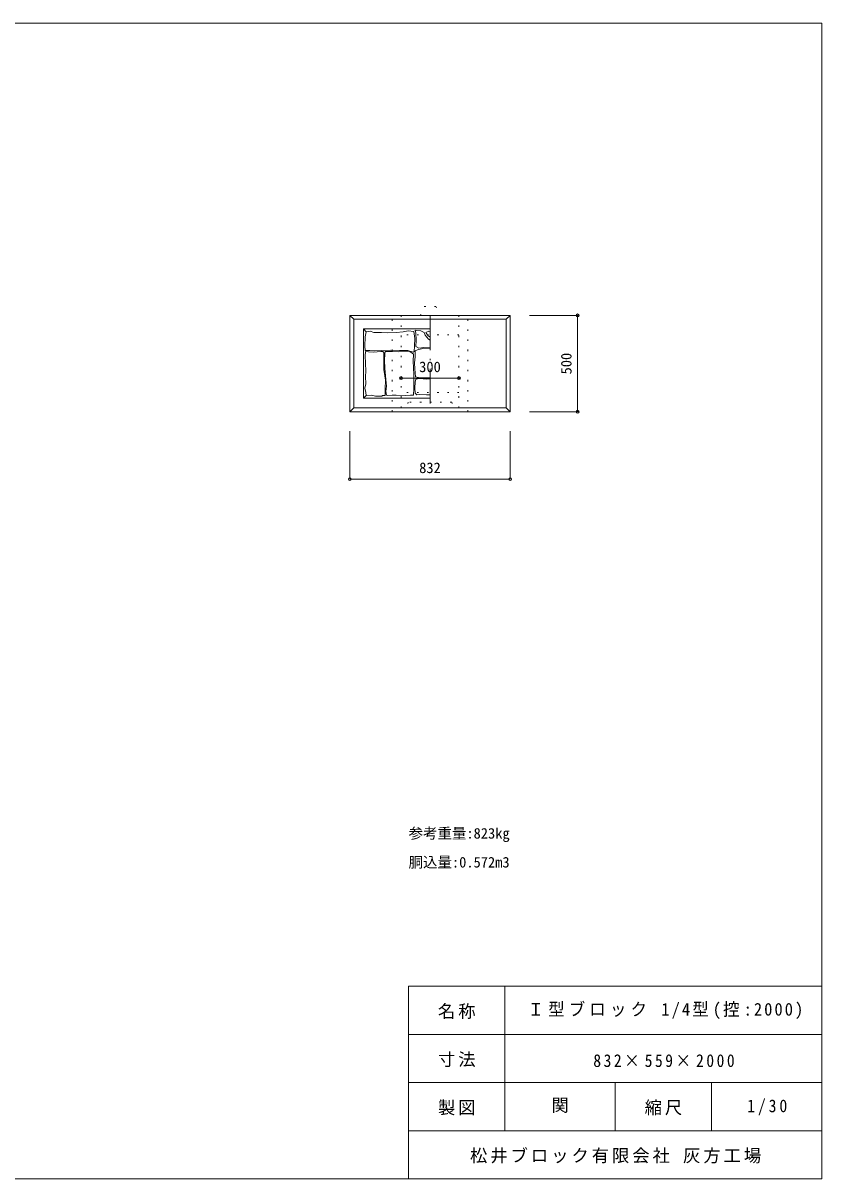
# Model space of a CAD drawing. Units: millimetres, scale not verified. Extents: x 165 to 8745, y 150 to 6150.
# Drawn here: x 4600 to 8745, y 150 to 6150 of the extents above; entities that cross this region are included whole.
import ezdxf
from ezdxf.enums import TextEntityAlignment as Align

# ---------------------------------------------------------------- set-up
doc = ezdxf.new("R2010")
doc.units = ezdxf.units.MM
doc.header["$LTSCALE"] = 30
doc.header["$PDMODE"] = 32
doc.header["$PDSIZE"] = 15
doc.linetypes.add('DASHED_DOTTED', pattern=[9.25, 6, -1.5, 0.25, -1.5])
doc.linetypes.add('DOTTED', pattern=[1.75, 0.25, -1.5])
for name, color, linetype, lineweight in [('_0-0_', 7, 'Continuous', 18), ('_0-1_', 7, 'Continuous', 18), ('_0-2_', 4, 'Continuous', 9)]:
    doc.layers.add(name, color=color, linetype=linetype, lineweight=lineweight)
doc.styles.add('ＭＳ ゴシック', font='')
doc.styles.add('ＭＳ 明朝', font='')
doc.styles.get('ＭＳ ゴシック').set_extended_font_data('MS Gothic')
doc.styles.get('ＭＳ 明朝').set_extended_font_data('MS Mincho')

msp = doc.modelspace()

# ---------------------------------------------------------------- linework, layer by layer
at = {"layer": '_0-0_'}
for p, q in [((8745, 6150), (165, 6150)), ((8745, 150), (8745, 6150)), ((8745, 1150), (6600, 1150)), ((6600, 150), (6600, 1150)), ((7100, 400), (7100, 1150)), ((8745, 900), (6600, 900)), ((8745, 650), (6600, 650)), ((7672.5, 400), (7672.5, 650)), ((8172.5, 400), (8172.5, 650)), ((8745, 400), (6600, 400)), ((165, 150), (8745, 150))]:
    msp.add_line(p, q, dxfattribs=at)
at = {"layer": '_0-1_'}
for p, q in [((6295.27, 4632.5), (7127.27, 4632.5)), ((6295.27, 4632.5), (6315.27, 4612.5)), ((6295.27, 4132.5), (6295.27, 4632.5)), ((7107.27, 4612.5), (7127.27, 4632.5)), ((7127.27, 4132.5), (7127.27, 4632.5)), ((7107.27, 4612.5), (6315.27, 4612.5)), ((6315.27, 4152.5), (6315.27, 4612.5)), ((6365.27, 4202.5), (6365.27, 4562.5)), ((6365.27, 4562.5), (6380.27, 4547.5)), ((6711.27, 4562.5), (6365.27, 4562.5)), ((7107.27, 4612.5), (7107.27, 4152.5)), ((6375.52, 4521.4), (6372.86, 4472.53)), ((6380.27, 4547.5), (6375.52, 4521.4)), ((6401.29, 4550.72), (6380.27, 4547.5)), ((6419.05, 4544.5), (6401.29, 4550.72)), ((6459.92, 4544.5), (6419.05, 4544.5)), ((6488.35, 4542.72), (6459.92, 4544.5)), ((6535.44, 4543.61), (6488.35, 4542.72)), ((6572.76, 4548.05), (6535.44, 4543.61)), ((6598.52, 4552.49), (6572.76, 4548.05)), ((6627.84, 4548.94), (6598.52, 4552.49)), ((6633.17, 4513.4), (6627.84, 4548.94)), ((6631.39, 4473.42), (6633.17, 4513.4)), ((6640.21, 4554.68), (6634.33, 4555.24)), ((6634.33, 4555.24), (6635.73, 4547.4)), ((6635.73, 4547.4), (6636.85, 4541.8)), ((6636.85, 4541.8), (6639.37, 4503.16)), ((6639.37, 4503.16), (6638.25, 4471.53)), ((6663.16, 4551.88), (6640.21, 4554.68)), ((6680.24, 4543.2), (6663.16, 4551.88)), ((6685.84, 4529.48), (6680.24, 4543.2)), ((6703.76, 4509.88), (6685.84, 4529.48)), ((6705.86, 4551.06), (6689.31, 4544.16)), ((6689.31, 4544.16), (6702.41, 4526.92)), ((6702.41, 4526.92), (6711.27, 4519.38)), ((6711.27, 4503.79), (6703.76, 4509.88)), ((6711.27, 4549.2), (6705.86, 4551.06)), ((6372.86, 4472.53), (6375.52, 4451.21)), ((6376.48, 4444.6), (6374.85, 4422.57)), ((6375.52, 4451.21), (6398.62, 4451.21)), ((6391.98, 4443.78), (6376.48, 4444.6)), ((6418.09, 4442.15), (6391.98, 4443.78)), ((6398.62, 4451.21), (6425.27, 4449.43)), ((6455.62, 4445.41), (6418.09, 4442.15)), ((6425.27, 4449.43), (6457.26, 4451.21)), ((6467.05, 4445.41), (6455.62, 4445.41)), ((6457.26, 4451.21), (6508.79, 4452.99)), ((6471.92, 4440.55), (6467.05, 4445.41)), ((6471.92, 4432.55), (6471.92, 4440.55)), ((6479.29, 4445.41), (6476.02, 4433.17)), ((6496.42, 4444.6), (6479.29, 4445.41)), ((6516, 4444.6), (6496.42, 4444.6)), ((6508.79, 4452.99), (6552.32, 4450.32)), ((6549.46, 4443.78), (6516, 4444.6)), ((6578.83, 4447.04), (6549.46, 4443.78)), ((6552.32, 4450.32), (6596.74, 4451.21)), ((6605.76, 4444.6), (6578.83, 4447.04)), ((6596.74, 4451.21), (6623.4, 4442.33)), ((6626.16, 4431.54), (6605.76, 4444.6)), ((6623.4, 4442.33), (6629.62, 4444.99)), ((6629.62, 4444.99), (6631.39, 4473.42)), ((6645.99, 4453.98), (6633.71, 4449.52)), ((6633.71, 4449.52), (6634.44, 4416.77)), ((6638.25, 4471.53), (6653.93, 4462.29)), ((6673.58, 4460.4), (6645.99, 4453.98)), ((6653.93, 4462.29), (6679.4, 4466.21)), ((6711.27, 4459.41), (6673.58, 4460.4)), ((6679.4, 4466.21), (6711.27, 4464.02)), ((6374.85, 4422.57), (6377.29, 4385.03)), ((6377.29, 4385.03), (6378.11, 4342.6)), ((6471.92, 4407.23), (6471.92, 4432.55)), ((6472.36, 4378.8), (6471.92, 4407.23)), ((6476.02, 4433.17), (6475.21, 4400.54)), ((6475.21, 4400.54), (6476.02, 4356.48)), ((6624.52, 4395.64), (6626.16, 4431.54)), ((6627.79, 4325.47), (6624.52, 4395.64)), ((6634.44, 4416.77), (6631.23, 4385.96)), ((6631.23, 4385.96), (6632.51, 4355.8)), ((6378.11, 4342.6), (6377.29, 4315.68)), ((6472.36, 4352.59), (6472.36, 4378.8)), ((6479.47, 4297.07), (6472.36, 4352.59)), ((6476.02, 4356.48), (6482.55, 4299.36)), ((6626.97, 4290.38), (6627.79, 4325.47)), ((6632.51, 4355.8), (6636.36, 4314.09)), ((6378.11, 4278.14), (6373.21, 4255.3)), ((6377.29, 4315.68), (6378.11, 4278.14)), ((6478.47, 4252.03), (6479.47, 4297.07)), ((6482.55, 4299.36), (6485, 4265.91)), ((6485, 4265.91), (6482.55, 4237.35)), ((6627.79, 4253.67), (6626.97, 4290.38)), ((6633.09, 4256.11), (6634.72, 4285.49)), ((6634.72, 4285.49), (6637.17, 4301.81)), ((6636.36, 4314.09), (6652.4, 4310.24)), ((6637.17, 4301.81), (6656.35, 4304.66)), ((6652.4, 4310.24), (6690.91, 4308.96)), ((6656.35, 4304.66), (6692.25, 4302.22)), ((6690.91, 4308.96), (6711.27, 4309.19)), ((6692.25, 4302.22), (6711.27, 4302.9)), ((6365.27, 4202.5), (6380.27, 4217.5)), ((6365.27, 4202.5), (6711.27, 4202.5)), ((6373.21, 4255.3), (6378.11, 4231.64)), ((6378.11, 4231.64), (6380.27, 4217.5)), ((6380.27, 4217.5), (6405.04, 4218.58)), ((6405.04, 4218.58), (6427.88, 4213.69)), ((6427.88, 4213.69), (6460.52, 4213.69)), ((6464.6, 4216.13), (6460.52, 4213.69)), ((6464.6, 4216.13), (6479.29, 4216.95)), ((6479.29, 4216.95), (6478.47, 4252.03)), ((6482.55, 4237.35), (6485, 4219.4)), ((6485, 4219.4), (6490.71, 4216.13)), ((6490.71, 4216.13), (6514.37, 4219.4)), ((6514.37, 4219.4), (6535.59, 4217.77)), ((6535.59, 4217.77), (6582.1, 4216.13)), ((6582.1, 4216.13), (6610.65, 4217.77)), ((6610.65, 4217.77), (6626.16, 4218.58)), ((6626.16, 4218.58), (6627.79, 4253.67)), ((6634.72, 4229.6), (6633.09, 4256.11)), ((6643.7, 4221.03), (6634.72, 4229.6)), ((6656.35, 4221.85), (6643.7, 4221.03)), ((6692.25, 4219.81), (6656.35, 4221.85)), ((6711.27, 4221.09), (6692.25, 4219.81)), ((6295.27, 4132.5), (6315.27, 4152.5)), ((6315.27, 4152.5), (7107.27, 4152.5)), ((7107.27, 4152.5), (7127.27, 4132.5)), ((6295.27, 4132.5), (7127.27, 4132.5))]:
    msp.add_line(p, q, dxfattribs=at)
at = {"layer": '_0-1_', "linetype": 'DOTTED'}
for p, q in [((6514.67, 4132.5), (6514.67, 4632.5)), ((6561.27, 4632.5), (6561.27, 4132.5)), ((6661.27, 4632.5), (6681.27, 4679.5)), ((6741.27, 4679.5), (6681.27, 4679.5)), ((6741.27, 4679.5), (6761.27, 4632.5)), ((6861.27, 4632.5), (6861.27, 4132.5)), ((6907.87, 4132.5), (6907.87, 4632.5)), ((6861.27, 4532.5), (6561.27, 4532.5)), ((6861.27, 4232.5), (6561.27, 4232.5)), ((6598.77, 4182.5), (6578.77, 4132.5)), ((6823.77, 4182.5), (6598.77, 4182.5)), ((6823.77, 4182.5), (6843.77, 4132.5))]:
    msp.add_line(p, q, dxfattribs=at)
at = {"layer": '_0-1_', "linetype": 'DASHED_DOTTED'}
msp.add_line((6711.27, 4632.5), (6711.27, 4132.5), dxfattribs=at)
at = {"layer": '_0-1_', "color": 4, "lineweight": 9}
msp.add_line((6561.27, 4306.57), (6861.27, 4306.57), dxfattribs=at)
at = {"layer": '_0-1_', "color": 4}
for p in [(6561.27, 4306.57), (6861.27, 4306.57)]:
    msp.add_point(p, dxfattribs=at)
at = {"layer": '_0-2_'}
for p, q in [((7477.27, 4632.5), (7227.27, 4632.5)), ((7477.27, 4132.5), (7477.27, 4632.5)), ((7477.27, 4132.5), (7227.27, 4132.5)), ((6295.27, 3782.5), (6295.27, 4032.5)), ((7127.27, 3782.5), (7127.27, 4032.5)), ((7127.27, 3782.5), (6295.27, 3782.5))]:
    msp.add_line(p, q, dxfattribs=at)
for p in [(7477.27, 4632.5), (7477.27, 4132.5), (6295.27, 3782.5), (7127.27, 3782.5)]:
    msp.add_point(p, dxfattribs=at)

# ---------------------------------------------------------------- texts
at = {"layer": '_0-0_', "color": 4, "style": 'ＭＳ ゴシック'}
for s, p in [('参考重量:823㎏', (6600, 1900)), ('胴込量:0.572m3', (6600, 1750))]:
    msp.add_text(s, height=54.99, dxfattribs=at).set_placement(p, align=Align.BOTTOM_LEFT)
at = {"layer": '_0-0_', "style": 'ＭＳ ゴシック'}
msp.add_text('関', height=65.98, dxfattribs=at).set_placement((7341.25, 480), align=Align.BOTTOM_LEFT)
at = {"layer": '_0-0_', "char_height": 65.98, "attachment_point": 7, "style": 'ＭＳ ゴシック'}
for s, insert in [('\\T1.17;名称', (6752.5, 980)), ('\\T1.25;\\W0.95;Ｉ型ブロック\\~1/4型(控:2000)', (7217.5, 980)), ('\\T1.17;寸法', (6752.5, 730)), ('\\T1.32;\\W0.9;832×559×2000', (7558.75, 730)), ('\\T1.17;製図', (6752.5, 480)), ('\\T1.17;縮尺', (7825, 480)), ('\\T1.38;\\W0.9;1/30', (8357.5, 480)), ('\\T1.17;松井ブロック有限会社\\~灰方工場', (6918.75, 230))]:
    msp.add_mtext(s, dxfattribs=dict(at, insert=insert))
at = {"layer": '_0-1_', "color": 4, "style": 'ＭＳ 明朝'}
msp.add_text('300', height=54.99, dxfattribs=at).set_placement((6655.02, 4321.57), align=Align.BOTTOM_LEFT)
at = {"layer": '_0-2_', "style": 'ＭＳ 明朝'}
msp.add_text('500', height=54.99, rotation=90, dxfattribs=at).set_placement((7462.27, 4326.25), align=Align.BOTTOM_LEFT)
msp.add_text('832', height=54.99, dxfattribs=at).set_placement((6655.02, 3797.5), align=Align.BOTTOM_LEFT)

doc.saveas('drawing.dxf')
